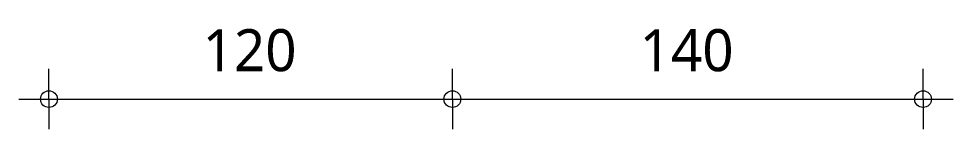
# Model space of a CAD drawing. Header units: millimetres. Extents: x -435 to 27166, y -19117 to 26500.
# Drawn here: x 7197.2 to 7475.2, y -14911.3 to -14878.4 of the extents above; entities that cross this region are included whole.
import ezdxf

# ---------------------------------------------------------------- set-up
doc = ezdxf.new("R2010")
doc.units = ezdxf.units.MM
doc.layers.add('A-ANNO-DIMS', color=211, linetype='Continuous', lineweight=13)
doc.layers.add('A-ANNO-DIMS-5', color=211, linetype='Continuous', lineweight=13)
doc.styles.add('Segoe UI_3', font='segoeui.ttf', dxfattribs={"height": 12.5})
doc.dimstyles.new('2_5_mm_5', dxfattribs={"dimscale": 304.8, "dimtxt": 13.092049, "dimasz": 0.016404, "dimexe": 0.029528, "dimexo": 0.0625, "dimgap": 0.014764, "dimtad": 1, "dimdec": 0, "dimzin": 0, "dimdsep": 46, "dimtxsty": 'Segoe UI_3', "dimblk1": 'DOTBLANK', "dimblk2": 'DOTBLANK', "dimsah": 1, "dimcen": 0.09, "dimdle": 0.029528, "dimazin": 0, "dimtfac": 1, "dimtdec": 4, "dimtix": 1, "dimtmove": 0, "dimatfit": 3, "dimfxl": 0.029528, "dimfxlon": 1, "dimtvp": 1, "dimtfill": 1, "dimtolj": 1, "dimtzin": 0, "dimarcsym": 2})

# ---------------------------------------------------------------- blocks, each defined once
blk = doc.blocks.new('DIMBLOCK605-Details Appartement')
at = {"layer": 'A-ANNO-DIMS-5'}
for p, q in [((7206.21, -14902.3), (7206.21, -14893.3)), ((7326.21, -14902.3), (7326.21, -14893.3)), ((7197.21, -14902.3), (7326.21, -14902.3)), ((7206.21, -14902.3), (7206.21, -14911.3)), ((7326.21, -14902.3), (7326.21, -14911.3))]:
    blk.add_line(p, q, dxfattribs=at)
for centre in [(7206.21, -14902.3), (7326.21, -14902.3)]:
    blk.add_circle(centre, 2.5, dxfattribs=at)
at = {"layer": 'A-ANNO-DIMS-5', "color": 0, "insert": (7251.93, -14881.49), "char_height": 12.5, "width": 34.2774, "attachment_point": 1, "line_spacing_factor": 1.142579, "style": 'Segoe UI_3', "bg_fill": 3, "box_fill_scale": 1.25, "bg_fill_color": 9, "bg_fill_true_color": 13158600, "bg_fill_transparency": 0}
blk.add_mtext('120', dxfattribs=at)
blk = doc.blocks.new('_DotBlank')
at = {"color": 0, "linetype": 'ByBlock', "lineweight": -2}
blk.add_line((-0.5, 0), (-1, 0), dxfattribs=at)
blk.add_circle((0, 0), 0.5, dxfattribs=at)
blk = doc.blocks.new('DIMBLOCK606-Details Appartement')
at = {"layer": 'A-ANNO-DIMS-5'}
for p, q in [((7326.21, -14902.3), (7326.21, -14893.3)), ((7466.21, -14902.3), (7466.21, -14893.3)), ((7326.21, -14902.3), (7475.21, -14902.3)), ((7326.21, -14902.3), (7326.21, -14911.3)), ((7466.21, -14902.3), (7466.21, -14911.3))]:
    blk.add_line(p, q, dxfattribs=at)
for centre in [(7326.21, -14902.3), (7466.21, -14902.3)]:
    blk.add_circle(centre, 2.5, dxfattribs=at)
at = {"layer": 'A-ANNO-DIMS-5', "color": 0, "insert": (7381.93, -14881.49), "char_height": 12.5, "width": 34.2774, "attachment_point": 1, "line_spacing_factor": 1.142579, "style": 'Segoe UI_3', "bg_fill": 3, "box_fill_scale": 1.25, "bg_fill_color": 9, "bg_fill_true_color": 13158600, "bg_fill_transparency": 0}
blk.add_mtext('140', dxfattribs=at)

msp = doc.modelspace()

# ---------------------------------------------------------------- dimensions: what is measured, and where the dimension line sits
at = {"layer": 'A-ANNO-DIMS'}
dim = msp.add_linear_dim(base=(7326.21, -14902.3), p1=(7206.21, -14911.3), p2=(7326.21, -14893.3), dimstyle='2_5_mm_5', override={"dimpost": '<>', "dimfxl": 121.34249}, dxfattribs=at)
dim.commit()
dim.dimension.update_dxf_attribs({"geometry": 'DIMBLOCK605-Details Appartement', "text_midpoint": (7266.21, -14891.3)})

# ---------------------------------------------------------------- next in the draw order: dimensions: what is measured, and where the dimension line sits
dim = msp.add_linear_dim(base=(7466.21, -14902.3), p1=(7326.21, -14893.3), p2=(7466.21, -14911.3), dimstyle='2_5_mm_5', override={"dimpost": '<>', "dimfxl": 141.1524}, dxfattribs=at)
dim.commit()
dim.dimension.update_dxf_attribs({"geometry": 'DIMBLOCK606-Details Appartement', "text_midpoint": (7396.21, -14891.3)})

doc.saveas('drawing.dxf')
